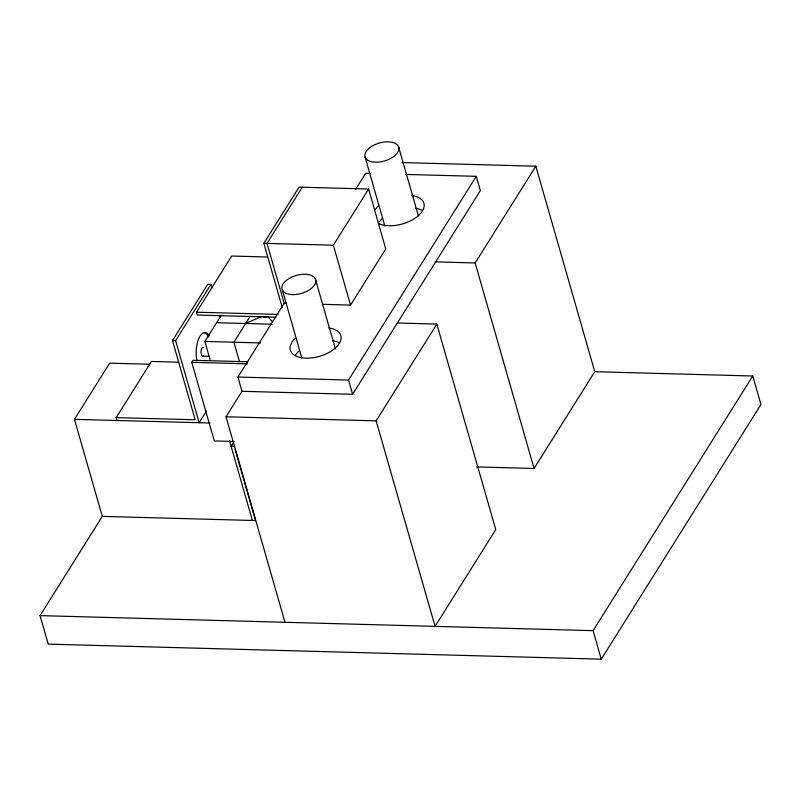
<?xml version="1.0" encoding="UTF-8"?>
<svg xmlns="http://www.w3.org/2000/svg" width="801" height="801" viewBox="0 0 801 801"><rect width="100%" height="100%" fill="white"/><g stroke="black" fill="none" stroke-linecap="round" stroke-linejoin="round"><path stroke-width="1.2" d="M476.545 466.913L534.077 468.475L594.763 371.714L752.77 376.009L760.95 404.515L601.251 659.163L48.23 644.134L40.05 615.619L102.288 516.385L74.453 419.334L109.687 363.153L149.797 364.245M116.996 420.485L116.175 417.631L151.409 361.451L178.563 362.192M116.175 417.631L195.184 419.784L172.465 340.555L207.689 284.375L210.853 284.455L211.875 288.03M206.468 411.063L199.159 422.718L175.619 340.635L210.853 284.455M275.804 317.196L197.286 315.053L196.475 312.21L231.699 256.03L267.574 257.001M282.242 307.464L263.849 243.314L299.083 187.134L368.6 189.026L385.772 248.901L350.538 305.081L322.272 304.31M234.092 441.481L214.308 440.94L191.759 362.312L193.031 360.28L247.839 361.762M210.313 360.49L204.856 341.436L221.166 315.424M302.237 187.214L267.003 243.394L284.175 303.279L237.917 377.041L242.002 391.299L226.032 416.77L284.966 622.277M250.212 316.215L233.902 342.217L239.369 361.281M355.754 189.136L365.677 173.326L370.643 173.457M350.538 305.081L333.366 245.206L368.6 189.026M233.792 442.092L231.129 446.327L234.873 446.437M242.002 391.299L352.61 394.312L348.525 380.054L476.275 176.33L405.436 174.408M352.61 394.312L480.37 190.588L476.275 176.33M436.825 324.085L495.759 529.591L435.073 626.362L376.14 420.845L436.825 324.085L397.326 323.003M534.077 468.475L475.153 262.968L535.839 166.197L401.992 162.563M601.251 659.163L593.08 630.657L752.77 376.009M374.918 209.832L378.202 205.907M378.593 222.668L381.887 218.733M245.647 323.494L261.016 316.735M263.849 243.314L333.366 245.206M435.654 261.887L475.153 262.968M284.175 303.279L286.638 303.339M196.475 312.21L278.107 314.423M216.6 322.703L272.27 324.215M172.465 340.555L175.619 340.635M204.856 341.436L260.525 342.948M203.013 356.175L209.181 356.345M191.759 362.312L247.419 363.824M237.917 377.041L348.525 380.054M226.032 416.77L376.14 420.845M74.453 419.334L210.042 423.018M102.288 516.385L255.549 520.55L235.114 449.271M40.05 615.619L593.08 630.657M267.704 316.405L272.36 321.662M535.839 166.197L594.763 371.714M398.618 146.913L418.372 215.819M365.096 157.146L384.86 226.052M315.264 278.638L335.369 348.735M282.363 290.252A17.522 9.342 -16 0 0 305.371 291.995A17.522 9.342 -16 0 0 313.551 276.665L310.838 275.224A17.522 9.342 -16 0 0 292.255 276.896A17.522 9.342 -16 0 0 281.772 287.889L301.777 357.967M219.724 315.384L220.405 317.767M229.486 440.6L252.385 520.47M266.633 316.785A4.385 2.333 -16 0 1 262.688 316.675M196.956 360.921A19.284 8.33 -88.4 0 1 199.279 337.491A19.284 8.33 -88.4 0 1 209.572 335.969M204.716 332.805A19.284 8.33 -88.4 0 1 208.55 336.941M203.504 355.924A4.385 1.892 -88.4 0 1 201.041 351.669A4.385 1.892 -88.4 0 1 203.804 347.834M328.75 327.909A26.293 14.007 -16 0 1 339.103 343.809A26.293 14.007 -16 0 1 308.956 358.137A26.293 14.007 -16 0 1 290.202 346.232L291.874 342.257A26.293 14.007 -16 0 1 295.158 338.322M411.794 195.494A26.293 14.007 -16 0 1 417.762 216.19A26.293 14.007 -16 0 1 378.472 223.389M295.549 355.083A26.293 14.007 -16 0 1 298.843 351.148M332.425 340.735A26.293 14.007 -16 0 1 339.404 342.818M415.469 208.32A26.293 14.007 -16 0 1 422.447 210.403M378.753 143.209L374.518 144.831A17.522 9.342 -16 0 0 372.205 161.882L376.17 162.223A17.522 9.342 -16 0 0 398.848 149.376A17.522 9.342 -16 0 0 378.753 143.209"/></g></svg>
